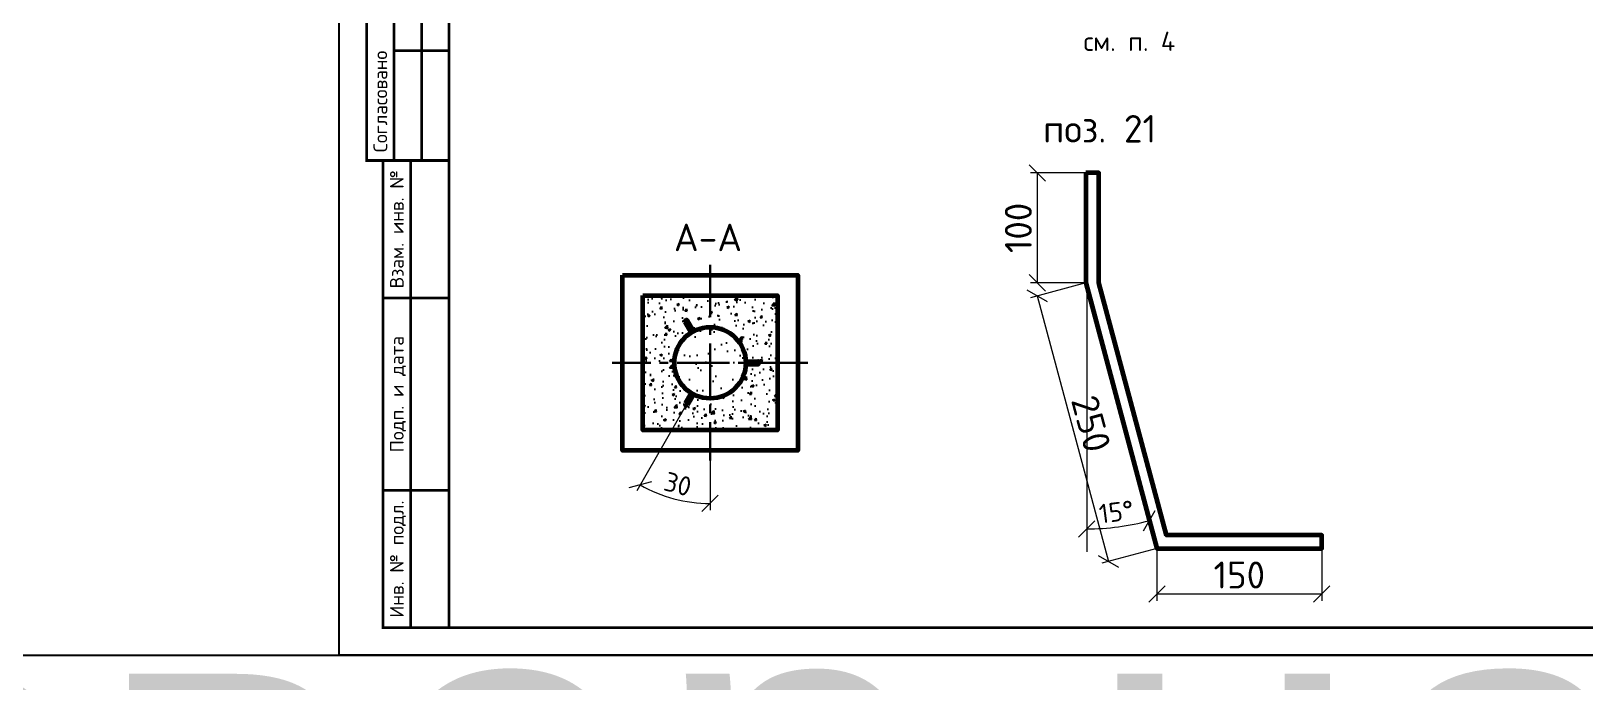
# Model space of a CAD drawing. Header units: millimetres. Extents: x -112426 to 8831, y 1218 to 38707.
# Drawn here: x 4346.4 to 4629.2, y 1396.3 to 1514.7 of the extents above; entities that cross this region are included whole.
import ezdxf
from ezdxf.enums import TextEntityAlignment as Align

# ---------------------------------------------------------------- set-up
doc = ezdxf.new("R2018")
doc.units = ezdxf.units.MM
doc.linetypes.add('осевая2', pattern=[28.575, 19.05, -3.175, 3.175, -3.175])
for name, color, linetype, lineweight in [('12  Размер', 7, 'Continuous', 20), ('2 Рамка обычные', 1, 'Continuous', 60), ('Осевая', 2, 'осевая2', 30), ('Основной', 1, 'Continuous', 60), ('Размеры на чертеже', 250, 'Continuous', 25)]:
    doc.layers.add(name, color=color, linetype=linetype, lineweight=lineweight)
doc.layers.add('РАЗМЕР', color=7, linetype='Continuous')
doc.layers.add('Штриховка', color=7, linetype='Continuous')
doc.styles.add('-ISOCPEUR-', font='isocpeur.ttf')
doc.styles.add('GOST', font='gost.shx', dxfattribs={"oblique": 15})
doc.styles.get("Standard").update_dxf_attribs({"font": 'arial.ttf'})
doc.dimstyles.new('М 1 к 20', dxfattribs={"dimtxt": 3.5, "dimasz": 3, "dimexe": 1.25, "dimexo": 0, "dimgap": 1, "dimtad": 1, "dimdec": 0, "dimlfac": 20, "dimzin": 0, "dimdsep": 46, "dimtxsty": 'GOST', "dimblk": 'OBLIQUE', "dimcen": 5, "dimclrd": 256, "dimclre": 256, "dimclrt": 256, "dimazin": 2, "dimtfac": 1, "dimtdec": 0, "dimtmove": 0, "dimatfit": 3, "dimldrblk": 'NONE', "dimfxl": 1.25, "dimtolj": 1, "dimtzin": 0, "dimlwd": -1, "dimlwe": -1, "dimarcsym": 2})

# ---------------------------------------------------------------- blocks, each defined once
blk = doc.blocks.new('*U168')
blk.add_lwpolyline([(0, 0), (420, 0), (420, -297), (0, -297)], close=True)
at = {"const_width": 0.5}
blk.add_lwpolyline([(20, -5), (415, -5), (415, -292), (20, -292)], close=True, dxfattribs=at)
for points in [[(20, -207), (5, -207), (5, -142), (20, -142)], [(10, -142), (10, -207)], [(15, -142), (15, -207)], [(10, -187), (20, -187)], [(20, -292), (8, -292), (8, -207), (20, -207)], [(13, -207), (13, -292)], [(8, -232), (20, -232)], [(8, -267), (20, -267)]]:
    blk.add_lwpolyline(points, dxfattribs=at)
at = {"style": '-ISOCPEUR-'}
blk.add_text('Согласовано', height=2.5, rotation=90, dxfattribs=at).set_placement((7.5, -205.5), align=Align.MIDDLE_LEFT)
for s, p in [('Взам. инв. №', (10.5, -219.5)), ('Подп. и дата', (10.5, -249.5)), ('Инв. № подл.', (10.5, -279.5))]:
    blk.add_text(s, height=2.5, rotation=90, dxfattribs=at).set_placement(p, align=Align.MIDDLE_CENTER)
blk.add_attdef('РАЗРАБОТАЛ', text='', height=2.5, dxfattribs=at).set_placement((250.5, -264.22), align=Align.MIDDLE_LEFT)
at = {"style": '-ISOCPEUR-', "flags": 8}
for tag, height, p in [('ДАТА', 2.5, (290.07, -264.4)), ('ДАТА1', 2.5, (290.07, -269.4)), ('ЛИСТ', 3, (386.39, -271.92)), ('ЛИСТОВ', 3, (403.89, -271.92)), ('ФОРМАТ', 3, (380.97, -294.75))]:
    blk.add_attdef(tag, text='', height=height, dxfattribs=at).set_placement(p, align=Align.MIDDLE_CENTER)
at = {"style": '-ISOCPEUR-'}
blk.add_attdef('ПРОВЕРИЛ', (250.75, -270.73), '', height=2.5, dxfattribs=at)
at = {"lineweight": 30, "flags": 104}
blk.add_attdef('ИМЯ_ЧЕРТЕЖА', text='', height=3, dxfattribs=at).set_placement((333.63, -284.13), align=Align.MIDDLE_CENTER)
blk = doc.blocks.new('_Oblique')
at = {"color": 0, "linetype": 'ByBlock', "lineweight": -2}
blk.add_line((-0.5, -0.5), (0.5, 0.5), dxfattribs=at)
blk = doc.blocks.new('*D40')
at = {"layer": '12  Размер', "ltscale": 50, "transparency": 16777216}
for p, q in [((4538.38, 1488.9), (4528.3, 1488.9)), ((4529.55, 1488.9), (4529.55, 1468.9)), ((4538.38, 1468.9), (4528.3, 1468.9))]:
    blk.add_line(p, q, dxfattribs=at)
at = {"layer": 'Defpoints', "color": 0, "ltscale": 50, "transparency": 16777216}
for p in [(4538.38, 1488.9), (4529.55, 1468.9), (4538.38, 1468.9)]:
    blk.add_point(p, dxfattribs=at)
at = {"layer": '12  Размер', "ltscale": 50, "transparency": 16777216, "xscale": 3, "yscale": 3, "zscale": 3}
for p, rotation in [((4529.55, 1488.9), 90), ((4529.55, 1468.9), 270)]:
    blk.add_blockref('_Oblique', p, dxfattribs=dict(at, rotation=rotation))
at = {"layer": '12  Размер', "ltscale": 50, "transparency": 16777216, "insert": (4526.1, 1478.9), "char_height": 3.5, "attachment_point": 5, "rotation": 90, "style": '-ISOCPEUR-'}
blk.add_mtext('\\A1;{\\H1.4x;100}', dxfattribs=at)
blk = doc.blocks.new('_None')
blk = doc.blocks.new('*D41')
at = {"layer": '12  Размер', "ltscale": 50, "transparency": 16777216}
for p, q in [((4538.38, 1468.9), (4528.34, 1466.21)), ((4529.55, 1466.53), (4542.49, 1418.24)), ((4551.32, 1420.6), (4541.29, 1417.91))]:
    blk.add_line(p, q, dxfattribs=at)
at = {"layer": 'Defpoints', "color": 0, "ltscale": 50, "transparency": 16777216}
for p in [(4538.38, 1468.9), (4551.32, 1420.6), (4542.49, 1418.24)]:
    blk.add_point(p, dxfattribs=at)
at = {"layer": '12  Размер', "ltscale": 50, "transparency": 16777216, "xscale": 3, "yscale": 3, "zscale": 3}
for p, rotation in [((4529.55, 1466.53), 105.0000000000008), ((4542.49, 1418.24), 285.0000000000007)]:
    blk.add_blockref('_Oblique', p, dxfattribs=dict(at, rotation=rotation))
at = {"layer": '12  Размер', "ltscale": 50, "transparency": 16777216, "insert": (4539.35, 1443.28), "char_height": 3.5, "attachment_point": 5, "rotation": 285, "style": '-ISOCPEUR-'}
blk.add_mtext('\\A1;{\\H1.4x;250}', dxfattribs=at)
blk = doc.blocks.new('*D42')
at = {"layer": '12  Размер', "ltscale": 50, "transparency": 16777216}
for p, q in [((4551.32, 1420.6), (4551.32, 1411.06)), ((4581.32, 1420.6), (4581.32, 1411.06)), ((4551.32, 1412.31), (4581.32, 1412.31))]:
    blk.add_line(p, q, dxfattribs=at)
at = {"layer": 'Defpoints', "color": 0, "ltscale": 50, "transparency": 16777216}
for p in [(4551.32, 1420.6), (4581.32, 1420.6), (4581.32, 1412.31)]:
    blk.add_point(p, dxfattribs=at)
at = {"layer": '12  Размер', "ltscale": 50, "transparency": 16777216, "xscale": 3, "yscale": 3, "zscale": 3, "rotation": 180}
blk.add_blockref('_Oblique', (4551.32, 1412.31), dxfattribs=at)
at = {"layer": '12  Размер', "ltscale": 50, "transparency": 16777216, "xscale": 3, "yscale": 3, "zscale": 3}
blk.add_blockref('_Oblique', (4581.32, 1412.31), dxfattribs=at)
at = {"layer": '12  Размер', "ltscale": 50, "transparency": 16777216, "insert": (4566.32, 1415.76), "char_height": 3.5, "attachment_point": 5, "style": '-ISOCPEUR-'}
blk.add_mtext('\\A1;{\\H1.4x;150}', dxfattribs=at)
blk = doc.blocks.new('*D51')
at = {"layer": '12  Размер', "ltscale": 50, "transparency": 16777216}
blk.add_arc((4538.54, 1468.3), 44.15, 270, 285, dxfattribs=at)
at = {"layer": 'Defpoints', "color": 0, "ltscale": 50, "transparency": 16777216}
for p in [(4538.38, 1468.9), (4538.54, 1468.3), (4542.39, 1424.31), (4538.54, 1419.97), (4551.32, 1420.6)]:
    blk.add_point(p, dxfattribs=at)
at = {"layer": '12  Размер', "ltscale": 50, "transparency": 16777216, "xscale": 3, "yscale": 3, "zscale": 3}
for p, rotation in [((4538.54, 1424.14), 180.0000000000026), ((4549.97, 1425.65), 15.00000000000195)]:
    blk.add_blockref('_Oblique', p, dxfattribs=dict(at, rotation=rotation))
at = {"layer": '12  Размер', "ltscale": 50, "transparency": 16777216, "insert": (4543.94, 1427.25), "char_height": 3.5, "attachment_point": 5, "rotation": 7.5, "style": '-ISOCPEUR-'}
blk.add_mtext('\\A1;15%%D', dxfattribs=at)
blk = doc.blocks.new('*D52')
at = {"layer": '12  Размер', "ltscale": 50, "transparency": 16777216}
for p, q in [((4465.56, 1446.62), (4456.65, 1431.09)), ((4469.99, 1436.56), (4469.99, 1427.54))]:
    blk.add_line(p, q, dxfattribs=at)
blk.add_arc((4469.99, 1454.36), 25.58, 240.1713, 270, dxfattribs=at)
at = {"layer": 'Defpoints', "color": 0, "ltscale": 50, "transparency": 16777216}
for p in [(4469.99, 1472.16), (4469.99, 1454.36), (4465.56, 1446.62), (4469.99, 1436.56), (4461.29, 1430.31)]:
    blk.add_point(p, dxfattribs=at)
at = {"layer": '12  Размер', "ltscale": 50, "transparency": 16777216, "xscale": 3, "yscale": 3, "zscale": 3}
for p, rotation in [((4457.27, 1432.17), 150.1712902245625), ((4469.99, 1428.79), 359.9999999999999)]:
    blk.add_blockref('_Oblique', p, dxfattribs=dict(at, rotation=rotation))
at = {"layer": '12  Размер', "ltscale": 50, "transparency": 16777216, "insert": (4464.12, 1432.3), "char_height": 3.5, "attachment_point": 5, "rotation": 345.0856, "style": '-ISOCPEUR-'}
blk.add_mtext('\\A1;30', dxfattribs=at)

msp = doc.modelspace()

# ---------------------------------------------------------------- hatches: boundary and pattern name
at = {"layer": 'Штриховка', "lineweight": 25}
h = msp.add_hatch(dxfattribs=at)
h.set_pattern_fill('AR-CONC', scale=0.025, style=0)
h.set_pattern_definition([(50, (4461.739, 1459.432), (4.5546, -0.3985), [0.47625, -5.23875]), (355, (4461.739, 1459.432), (-0.8811, 4.7764), [0.381, -4.191]), (100.451, (4462.1187, 1459.3987), (3.6735, 4.37794), [0.40475, -4.45226]), (46.184, (4461.739, 1460.702), (6.777, -1.0511), [0.7144, -7.8581]), (96.636, (4462.304, 1460.6143), (5.9351, 6.1857), [0.6071, -6.6784]), (351.184, (4461.739, 1460.702), (5.9351, 6.1857), [0.5715, -6.2865]), (21, (4462.374, 1460.3844), (3.79036, -2.55663), [0.47625, -5.23875]), (326, (4462.374, 1460.3844), (1.54505, 4.6047), [0.381, -4.191]), (71.451, (4462.69, 1460.1714), (5.3354, 2.0481), [0.40475, -4.45225]), (37.5, (4461.7391, 1459.4319), (0.07722, 2.11388), [0, -4.1402, 0, -4.2545, 0, -4.20688]), (7.5, (4461.7391, 1459.432), (1.6705, 2.50451), [0, -2.4257, 0, -4.04495, 0, -1.60337]), (327.5, (4460.323, 1459.432), (3.38976, -0.14322), [0, -1.5875, 0, -4.953, 0, -6.57225]), (317.5, (4459.688, 1459.432), (3.70323, 0.63566), [0, -2.06375, 0, -3.2893, 0, -4.66725])])
h.paths.add_polyline_path([(4466.545, 1459.865), (4466.295, 1460.3), (4457.75, 1463.69), (4457.75, 1454.361), (4463.497, 1454.361, -0.2583812)])
h.paths.add_polyline_path([(4469.991, 1466.62), (4457.75, 1466.62), (4457.75, 1463.69), (4466.295, 1460.3), (4465.464, 1461.749, -1), (4465.896, 1462.009), (4466.982, 1460.115, -0.1210268), (4469.991, 1460.855)])
h.paths.add_polyline_path([(4482.291, 1466.62), (4469.991, 1466.62), (4469.991, 1460.855, -0.4028904), (4476.48, 1454.613), (4478.652, 1454.613, -0.4199092), (4478.909, 1454.361), (4482.291, 1454.361)])
h.paths.add_polyline_path([(4482.291, 1454.361), (4478.909, 1454.361, -0.4085408), (4478.662, 1454.109), (4476.48, 1454.109, -0.4028904), (4469.991, 1447.867), (4469.991, 1442.079), (4482.291, 1442.079)])
h.paths.add_polyline_path([(4469.991, 1447.867, -0.1210311), (4466.982, 1448.606), (4465.901, 1446.722, -1), (4465.459, 1446.965), (4466.545, 1448.857, -0.2583766), (4463.497, 1454.361), (4457.75, 1454.361), (4457.75, 1442.079), (4469.991, 1442.079)])
at = {"layer": 'Штриховка'}
h = msp.add_hatch(dxfattribs=at)
h.set_pattern_fill('AR-SAND', scale=0.1, style=0)
h.set_pattern_definition([(37.5, (-3710.882, 3857.978), (-0.1600031, 4.8941324), [0, -3.8608, 0, -4.318, 0, -4.1275]), (7.5, (-3710.882, 3857.978), (4.495233, 7.168251), [0, -2.0828, 0, -3.4798, 0, -1.3335]), (327.5, (-3714.006, 3857.978), (7.9099237, 0.0143718), [0, -1.27, 0, -4.572, 0, -5.969]), (317.5, (-3714.006, 3857.978), (7.6355645, 2.229293), [0, -0.635, 0, -2.9972, 0, -3.429])])
h.paths.add_polyline_path([(4469.991, 1460.855, 0.4142136), (4463.497, 1454.361), (4469.991, 1454.361)])
h.paths.add_polyline_path([(4469.991, 1460.855), (4469.991, 1454.361), (4476.484, 1454.361, 0.4142136)])
h.paths.add_polyline_path([(4476.484, 1454.361), (4469.991, 1454.361), (4469.991, 1447.867, 0.4142136)])
h.paths.add_polyline_path([(4469.991, 1454.361), (4463.497, 1454.361, 0.4142136), (4469.991, 1447.867)])

# ---------------------------------------------------------------- linework, layer by layer
msp.add_line((1042.939, 1401.16), (6319.699, 1401.16))
at = {"layer": '12  Размер', "color": 7, "ltscale": 50}
msp.add_line((4538.538, 1468.299), (4538.538, 1419.968), dxfattribs=at)
at = {"layer": '2 Рамка обычные', "color": 7, "ltscale": 50}
for p, q in [((4466.545, 1459.865), (4465.459, 1461.758)), ((4466.982, 1460.116), (4465.896, 1462.009)), ((4476.48, 1454.613), (4478.662, 1454.613)), ((4476.48, 1454.109), (4478.662, 1454.109)), ((4466.545, 1448.858), (4465.459, 1446.965)), ((4466.982, 1448.607), (4465.897, 1446.714))]:
    msp.add_line(p, q, dxfattribs=at)
for points in [[(4538.378, 1488.899), (4538.378, 1468.899), (4551.318, 1420.602), (4581.318, 1420.602), (4581.318, 1423.002), (4553.075, 1423.002), (4540.778, 1468.899), (4540.778, 1488.899)], [(4454.056, 1470.321), (4485.991, 1470.321), (4485.991, 1438.386), (4454.056, 1438.386)], [(4457.75, 1466.62), (4482.291, 1466.62), (4482.291, 1442.079), (4457.75, 1442.079)]]:
    msp.add_lwpolyline(points, close=True, dxfattribs=at)
msp.add_circle((4469.991, 1454.361), 6.494, dxfattribs=at)
for centre, start, end in [((4465.68, 1461.879), 28.72192, 210.94578), ((4466.624, 1460.233), 28.72192, 210.94578), ((4476.76, 1454.361), 268.88807, 91.11193), ((4478.657, 1454.361), 268.88807, 91.11193), ((4466.624, 1448.489), 149.05694, 331.2808), ((4465.68, 1446.843), 149.05694, 331.2808)]:
    msp.add_arc(centre, 0.252, start, end, dxfattribs=at)
at = {"layer": 'Осевая', "color": 7, "ltscale": 0.5}
for p, q in [((4469.991, 1472.159), (4469.991, 1436.563)), ((4487.789, 1454.361), (4452.193, 1454.361))]:
    msp.add_line(p, q, dxfattribs=at)

# ---------------------------------------------------------------- block references
at = {"layer": 'Размеры на чертеже', "lineweight": 90}
ref = msp.add_blockref('*U168', (3917.536, 1698.16), dxfattribs=at)
lines = msp.add_mtext('Ковер на земный у т/к Г-5/11', dxfattribs={"layer": '0', "insert": (4251.162, 1414.035), "char_height": 70, "attachment_point": 1})
ref.add_attrib('ИМЯ_ЧЕРТЕЖА', '', (4251.162, 1414.035), dxfattribs={"flags": 104}).embed_mtext(lines)
msp.add_blockref('*U168', (4402.476, 1698.16), dxfattribs=at)

# ---------------------------------------------------------------- texts
at = {"layer": 'Основной', "color": 7, "style": '-ISOCPEUR-'}
for s, p in [('поз. 21', (4540.91, 1496.928)), ('А-А', (4469.608, 1477.17))]:
    msp.add_text(s, height=5, dxfattribs=at).set_placement(p, align=Align.MIDDLE_CENTER)
at = {"layer": 'РАЗМЕР', "color": 7, "style": '-ISOCPEUR-'}
msp.add_text('см. п. 4', height=3.5, dxfattribs=at).set_placement((4537.971, 1511.086))

# ---------------------------------------------------------------- dimensions: what is measured, and where the dimension line sits
at = {"layer": '12  Размер', "color": 7, "ltscale": 50}
dim = msp.add_linear_dim(base=(4529.552, 1468.899), p1=(4538.378, 1488.899), p2=(4538.378, 1468.899), angle=90, text='{\\H1.4x;100}', dimstyle='М 1 к 20', override={"dimtxsty": '-ISOCPEUR-'}, dxfattribs=at)
dim.commit()
dim.dimension.update_dxf_attribs({"geometry": '*D40', "text_midpoint": (4526.102, 1478.899)})
for base, line1, line2, text, picture, middle in [((4461.291, 1430.311), ((4469.991, 1454.361), (4465.555, 1446.625)), ((4469.991, 1472.159), (4469.991, 1436.563)), '30', '*D52', (4464.116, 1432.305)), ((4542.387, 1424.313), ((4538.378, 1468.899), (4551.318, 1420.602)), ((4538.538, 1468.299), (4538.538, 1419.968)), '15%%D', '*D51', (4543.943, 1427.249))]:
    dim = msp.add_angular_dim_2l(base=base, line1=line1, line2=line2, text=text, dimstyle='М 1 к 20', override={"dimtxsty": '-ISOCPEUR-'}, dxfattribs=at)
    dim.commit()
    dim.dimension.update_dxf_attribs({"geometry": picture, "text_midpoint": middle})
dim = msp.add_aligned_dim(p1=(4538.378, 1468.899), p2=(4551.318, 1420.602), distance=-9.137, text='{\\H1.4x;250}', dimstyle='М 1 к 20', override={"dimtxsty": '-ISOCPEUR-'}, dxfattribs=at)
dim.commit()
dim.dimension.update_dxf_attribs({"geometry": '*D41', "text_midpoint": (4539.354, 1443.278)})
dim = msp.add_linear_dim(base=(4581.318, 1412.313), p1=(4551.318, 1420.602), p2=(4581.318, 1420.602), text='{\\H1.4x;150}', dimstyle='М 1 к 20', override={"dimtxsty": '-ISOCPEUR-'}, dxfattribs=at)
dim.commit()
dim.dimension.update_dxf_attribs({"geometry": '*D42', "text_midpoint": (4566.318, 1415.763)})

doc.saveas('drawing.dxf')
